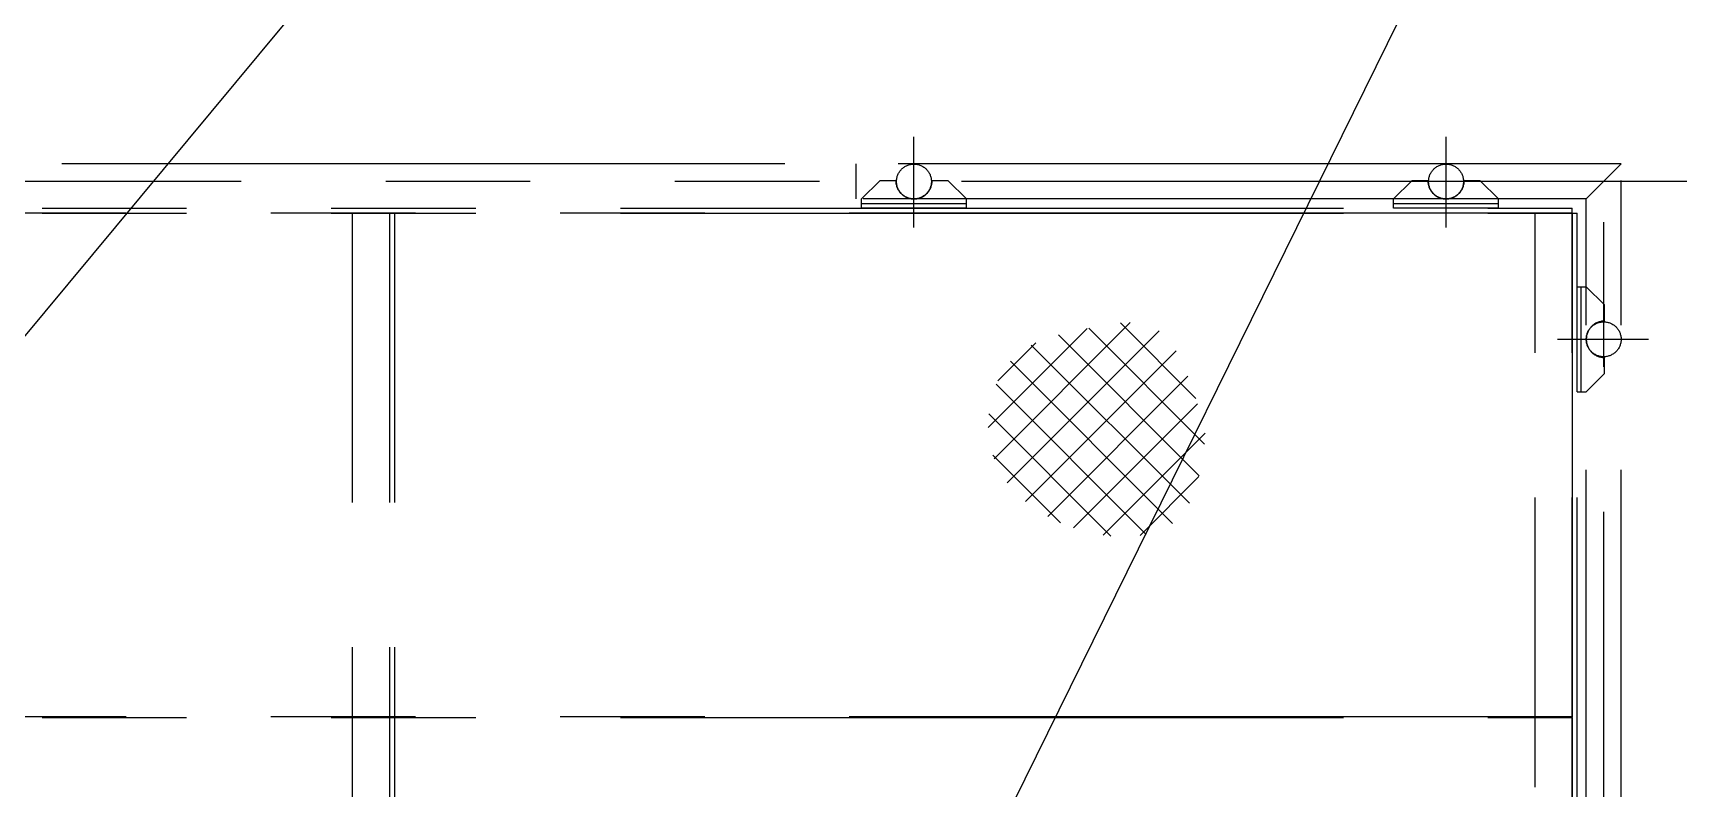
# Model space of a CAD drawing. Header units: millimetres. Extents: x 0 to 29400, y -802 to 20790.
# Drawn here: x 15664 to 17666, y 17091 to 18005 of the extents above; entities that cross this region are included whole.
import ezdxf

# ---------------------------------------------------------------- set-up
doc = ezdxf.new("R2010")
doc.units = ezdxf.units.MM
doc.header["$LTSCALE"] = 700
doc.linetypes.add('F', pattern=[0.75, 0.5, -0.25])
doc.linetypes.add('K', pattern=[2.5, 1.25, -0.25, 0.25, -0.25, 0.25, -0.25])
for name, color, linetype in [('02', 1, 'Continuous'), ('04', 2, 'F'), ('07', 6, 'K'), ('11', 3, 'Continuous')]:
    doc.layers.add(name, color=color, linetype=linetype)

# ---------------------------------------------------------------- blocks, each defined once
blk = doc.blocks.new('1113a')
at = {"layer": '07', "linetype": 'K'}
h = blk.add_hatch(dxfattribs=at)
h.set_pattern_fill('ANSI37', color=6, scale=10, style=0)
h.set_pattern_definition([(45, (-7175.017, 5138.954), (-22.45064, 22.45064), []), (135, (-7175.017, 5138.954), (-22.45064, -22.45064), [])])
edge = h.paths.add_edge_path()
edge.add_spline(control_points=[(4110.1, 6480.9), (4115.4, 6520.8), (4131.6, 6644.6), (4402.5, 6575.8), (4365.3, 6374.4), (4258.9, 6353.5), (4165.2, 6334.1), (4132.7, 6404.6), (4117.8, 6448.7), (4112.3, 6471.8), (4110.1, 6480.9)], knot_values=[0, 0, 0, 0, 107.226623, 332.783515, 469.925804, 564.431844, 645.860592, 719.225168, 762.115824, 790.07632, 790.07632, 790.07632, 790.07632], degree=3, periodic=0)
at = {"layer": '04', "color": 2, "linetype": 'F'}
for p, q in [((3711.6, 7431.7), (3711.6, 6212.7)), ((5092.1, 6212.7), (5092.1, 7431.7)), ((5098.1, 6212.7), (5098.1, 7431.7)), ((5143.1, 6212.7), (5143.1, 7431.7)), ((3711.6, 6212.7), (3660.6, 6212.7))]:
    blk.add_line(p, q, dxfattribs=at)
at = {"layer": '07', "color": 6, "linetype": 'K'}
for p, q in [((3660.6, 7431.7), (3660.6, 6212.7)), ((3666.6, 6822.7), (3666.6, 7431.7)), ((3666.6, 7431.7), (3666.6, 6212.7)), ((6568.6, 6822.7), (3666.6, 6822.7)), ((3666.6, 6821.7), (6568.6, 6821.7)), ((3666.6, 6212.7), (3666.6, 6821.7)), ((3666.6, 6212.7), (6568.6, 6212.7)), ((6568.6, 6212.7), (3666.6, 6212.7)), ((3666.6, 6212.7), (3666.6, 6206.7)), ((6568.6, 6206.7), (3666.6, 6206.7))]:
    blk.add_line(p, q, dxfattribs=at)
blk = doc.blocks.new('werwerwer')
at = {"layer": '07', "color": 6, "linetype": 'K'}
for p, q in [((17266.8, 15326.3), (17266.8, 15436.2)), ((17910.8, 15326.3), (17910.8, 15436.2)), ((18101.6, 14107.8), (18101.6, 15432.5)), ((17110.4, 15403.2), (15903.6, 15403.2)), ((18122.8, 15403.2), (17196.8, 15403.2)), ((17196.8, 15360.9), (17196.8, 15403.2)), ((17266.8, 15360.9), (17266.8, 15403.2)), ((18122.8, 15403.2), (18080.5, 15360.9)), ((18122.8, 14158.3), (18122.8, 15403.2)), ((18202.4, 15382), (8970.5, 15382)), ((18199.3, 15382), (17160.8, 15382)), ((18080.5, 15360.9), (17196.8, 15360.9)), ((18080.5, 14158.3), (18080.5, 15360.9)), ((18045.9, 15191.2), (18155.8, 15191.2))]:
    blk.add_line(p, q, dxfattribs=at)
at = {"layer": '07', "color": 6, "linetype": 'K', "ltscale": 1.5}
for p, q in [((17225.3, 15382.9), (17203.3, 15360.9)), ((17244.8, 15382.9), (17225.3, 15382.9)), ((17308.3, 15382.9), (17288.8, 15382.9)), ((17308.3, 15382.9), (17330.3, 15360.9)), ((17869.3, 15382.9), (17847.3, 15360.9)), ((17888.8, 15382.9), (17869.3, 15382.9)), ((17952.3, 15382.9), (17932.8, 15382.9)), ((17952.3, 15382.9), (17974.3, 15360.9)), ((17203.3, 15349.9), (17203.3, 15360.9)), ((17330.3, 15354.9), (17203.3, 15354.9)), ((17330.3, 15349.9), (17330.3, 15360.9)), ((17847.3, 15349.9), (17847.3, 15360.9)), ((17974.3, 15354.9), (17847.3, 15354.9)), ((17974.3, 15349.9), (17974.3, 15360.9)), ((17330.3, 15349.9), (17203.3, 15349.9)), ((17974.3, 15349.9), (17847.3, 15349.9)), ((18069.5, 15127.7), (18069.5, 15254.7)), ((18069.5, 15254.7), (18080.5, 15254.7)), ((18074.5, 15127.7), (18074.5, 15254.7)), ((18102.5, 15232.7), (18080.5, 15254.7)), ((18102.5, 15213.2), (18102.5, 15232.7)), ((18102.5, 15149.7), (18102.5, 15169.2)), ((18102.5, 15149.7), (18080.5, 15127.7)), ((18069.5, 15127.7), (18080.5, 15127.7))]:
    blk.add_line(p, q, dxfattribs=at)
at = {"layer": '07', "color": 6, "linetype": 'K'}
for centre in [(17266.8, 15382), (17910.8, 15382), (18101.6, 15191.2)]:
    blk.add_circle(centre, 21.1, dxfattribs=at)
at = {"layer": '07', "color": 6, "linetype": 'K', "ltscale": 1.5}
for centre, start, end in [((17266.8, 15382.9), 180, 0), ((17910.8, 15382.9), 180, 0), ((18102.5, 15191.2), 90, 270)]:
    blk.add_arc(centre, 22, start, end, dxfattribs=at)
at = {"layer": '07', "color": 6, "linetype": 'K', "rotation": 180}
blk.add_blockref('1113a', (21730.1, 21556.5), dxfattribs=at)

msp = doc.modelspace()

# ---------------------------------------------------------------- linework, layer by layer
at = {"layer": '02', "ltscale": 1.166667}
for p, q in [((13954.8, 15595.2), (16554, 18719.9)), ((15871.2, 15088.4), (17662.5, 18719.9))]:
    msp.add_line(p, q, dxfattribs=at)

# ---------------------------------------------------------------- block references
at = {"layer": '11', "color": 3, "linetype": 'Continuous', "ltscale": 1.166667}
msp.add_blockref('werwerwer', (-536.5, 2443.1), dxfattribs=at)

doc.saveas('drawing.dxf')
